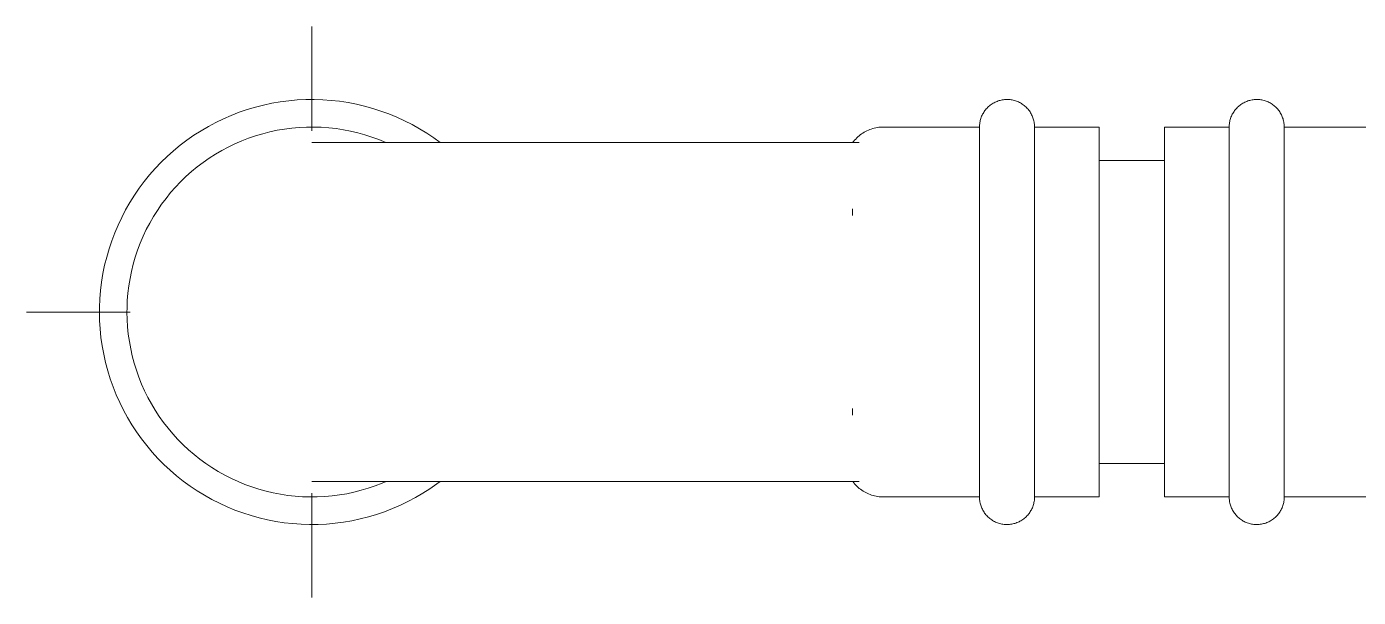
# Model space of a CAD drawing. Header units: inches. Extents: x -3299 to -2222, y -94 to 482.
# Drawn here: x -2369.6 to -2360.26, y 243.42 to 247.42 of the extents above; entities that cross this region are included whole.
import ezdxf

# ---------------------------------------------------------------- set-up
doc = ezdxf.new("R2010")
doc.units = ezdxf.units.IN
doc.header["$MEASUREMENT"] = 0
doc.layers.add('P-PIPE', color=3, linetype='Continuous', lineweight=9)
doc.layers.add('P-PIPE-CNTR', color=3, linetype='Continuous', lineweight=9)

# ---------------------------------------------------------------- blocks, each defined once
blk = doc.blocks.new('Victaulic-VicPress316-Elbow 90-45deg Style P568_P571 - Standard-V51-PLG_ ROOF LEVEL')
at = {"layer": 'P-PIPE'}
for p, q in [((-2361.1648, 246.7138), (-2361.6188, 246.7138)), ((-2361.6188, 246.7138), (-2361.6188, 244.1208)), ((-2361.1648, 244.1208), (-2361.1648, 246.7138)), ((-2360.1078, 246.7138), (-2360.7788, 246.7138)), ((-2360.7788, 244.1208), (-2360.7788, 246.7138)), ((-2361.6188, 244.1208), (-2361.1648, 244.1208)), ((-2360.7788, 244.1208), (-2360.1078, 244.1208))]:
    blk.add_line(p, q, dxfattribs=at)
at = {"layer": 'P-PIPE', "flags": 128}
for points in [[(-2361.1648, 246.7138), (-2361.1647, 246.7215), (-2361.1642, 246.7292), (-2361.1634, 246.7369), (-2361.1624, 246.7445), (-2361.161, 246.7521), (-2361.1593, 246.7597), (-2361.1573, 246.7671), (-2361.155, 246.7745), (-2361.1524, 246.7818), (-2361.1496, 246.789), (-2361.1464, 246.796), (-2361.143, 246.8029), (-2361.1393, 246.8097), (-2361.1353, 246.8163), (-2361.1311, 246.8228), (-2361.1266, 246.8291), (-2361.1219, 246.8352), (-2361.1169, 246.8411), (-2361.1117, 246.8468), (-2361.1063, 246.8523), (-2361.1006, 246.8575), (-2361.0948, 246.8626), (-2361.0887, 246.8674), (-2361.0825, 246.8719), (-2361.0761, 246.8762), (-2361.0695, 246.8802), (-2361.0628, 246.884), (-2361.0559, 246.8875), (-2361.0489, 246.8907), (-2361.0418, 246.8937), (-2361.0345, 246.8963), (-2361.0272, 246.8987), (-2361.0197, 246.9008), (-2361.0122, 246.9025), (-2361.0046, 246.904), (-2360.997, 246.9052), (-2360.9893, 246.906), (-2360.9816, 246.9066), (-2360.9739, 246.9068), (-2360.9662, 246.9067), (-2360.9585, 246.9063), (-2360.9508, 246.9057), (-2360.9431, 246.9047), (-2360.9355, 246.9034), (-2360.928, 246.9018), (-2360.9205, 246.8998), (-2360.9131, 246.8976), (-2360.9058, 246.8952), (-2360.8986, 246.8924), (-2360.8915, 246.8893), (-2360.8845, 246.8859), (-2360.8777, 246.8823), (-2360.8711, 246.8784), (-2360.8646, 246.8743), (-2360.8582, 246.8698), (-2360.8521, 246.8652), (-2360.8461, 246.8603), (-2360.8404, 246.8551), (-2360.8348, 246.8498), (-2360.8295, 246.8442), (-2360.8244, 246.8384), (-2360.8195, 246.8324), (-2360.8149, 246.8262), (-2360.8105, 246.8198), (-2360.8064, 246.8133), (-2360.8026, 246.8066), (-2360.799, 246.7998), (-2360.7957, 246.7928), (-2360.7927, 246.7857), (-2360.79, 246.7785), (-2360.7875, 246.7711), (-2360.7854, 246.7637), (-2360.7835, 246.7562), (-2360.782, 246.7487), (-2360.7807, 246.741), (-2360.7798, 246.7334), (-2360.7792, 246.7257), (-2360.7789, 246.718), (-2360.7788, 246.7138)], [(-2361.1648, 246.7138), (-2361.1648, 246.7128), (-2361.1648, 246.7097), (-2361.1648, 246.7045), (-2361.1648, 246.6972), (-2361.1648, 246.688), (-2361.1648, 246.6766), (-2361.1648, 246.6633), (-2361.1648, 246.648), (-2361.1648, 246.6307), (-2361.1648, 246.6115), (-2361.1648, 246.5903), (-2361.1648, 246.5673), (-2361.1648, 246.5424), (-2361.1648, 246.5158), (-2361.1648, 246.4873), (-2361.1648, 246.4572), (-2361.1648, 246.4254), (-2361.1648, 246.392), (-2361.1648, 246.3571), (-2361.1648, 246.3206), (-2361.1648, 246.2827), (-2361.1648, 246.2434), (-2361.1648, 246.2027), (-2361.1648, 246.1609), (-2361.1648, 246.1178), (-2361.1648, 246.0736), (-2361.1648, 246.0284), (-2361.1648, 245.9822), (-2361.1648, 245.935), (-2361.1648, 245.8871), (-2361.1648, 245.8384), (-2361.1648, 245.789), (-2361.1648, 245.7391), (-2361.1648, 245.6886), (-2361.1648, 245.6377), (-2361.1648, 245.5864), (-2361.1648, 245.5349), (-2361.1648, 245.4831), (-2361.1648, 245.4313), (-2361.1648, 245.3794), (-2361.1648, 245.3276), (-2361.1648, 245.276), (-2361.1648, 245.2246), (-2361.1648, 245.1735), (-2361.1648, 245.1227), (-2361.1648, 245.0725), (-2361.1648, 245.0228), (-2361.1648, 244.9737), (-2361.1648, 244.9253), (-2361.1648, 244.8778), (-2361.1648, 244.8311), (-2361.1648, 244.7853), (-2361.1648, 244.7405), (-2361.1648, 244.6968), (-2361.1648, 244.6543), (-2361.1648, 244.613), (-2361.1648, 244.573), (-2361.1648, 244.5343), (-2361.1648, 244.4971), (-2361.1648, 244.4613), (-2361.1648, 244.427), (-2361.1648, 244.3943), (-2361.1648, 244.3633), (-2361.1648, 244.334), (-2361.1648, 244.3063), (-2361.1648, 244.2805), (-2361.1648, 244.2565), (-2361.1648, 244.2343), (-2361.1648, 244.2141), (-2361.1648, 244.1957), (-2361.1648, 244.1793), (-2361.1648, 244.1649), (-2361.1648, 244.1525), (-2361.1648, 244.1421), (-2361.1648, 244.1338), (-2361.1648, 244.1275), (-2361.1648, 244.1233), (-2361.1648, 244.1211), (-2361.1648, 244.1208)], [(-2361.1648, 246.6697), (-2361.1648, 246.6821), (-2361.1648, 246.6925), (-2361.1648, 246.7008), (-2361.1648, 246.7071), (-2361.1648, 246.7113), (-2361.1648, 246.7135), (-2361.1648, 246.7138)], [(-2360.7788, 244.1208), (-2360.7788, 244.1218), (-2360.7788, 244.1249), (-2360.7788, 244.1301), (-2360.7788, 244.1374), (-2360.7788, 244.1466), (-2360.7788, 244.158), (-2360.7788, 244.1713), (-2360.7788, 244.1866), (-2360.7788, 244.2039), (-2360.7788, 244.2231), (-2360.7788, 244.2443), (-2360.7788, 244.2673), (-2360.7788, 244.2922), (-2360.7788, 244.3188), (-2360.7788, 244.3473), (-2360.7788, 244.3774), (-2360.7788, 244.4092), (-2360.7788, 244.4426), (-2360.7788, 244.4776), (-2360.7788, 244.514), (-2360.7788, 244.5519), (-2360.7788, 244.5912), (-2360.7788, 244.6319), (-2360.7788, 244.6737), (-2360.7788, 244.7168), (-2360.7788, 244.761), (-2360.7788, 244.8062), (-2360.7788, 244.8524), (-2360.7788, 244.8996), (-2360.7788, 244.9475), (-2360.7788, 244.9962), (-2360.7788, 245.0456), (-2360.7788, 245.0955), (-2360.7788, 245.146), (-2360.7788, 245.1969), (-2360.7788, 245.2482), (-2360.7788, 245.2997), (-2360.7788, 245.3515), (-2360.7788, 245.4033), (-2360.7788, 245.4552), (-2360.7788, 245.507), (-2360.7788, 245.5586), (-2360.7788, 245.61), (-2360.7788, 245.6611), (-2360.7788, 245.7119), (-2360.7788, 245.7621), (-2360.7788, 245.8118), (-2360.7788, 245.8609), (-2360.7788, 245.9093), (-2360.7788, 245.9568), (-2360.7788, 246.0035), (-2360.7788, 246.0493), (-2360.7788, 246.0941), (-2360.7788, 246.1378), (-2360.7788, 246.1803), (-2360.7788, 246.2216), (-2360.7788, 246.2616), (-2360.7788, 246.3003), (-2360.7788, 246.3375), (-2360.7788, 246.3733), (-2360.7788, 246.4076), (-2360.7788, 246.4403), (-2360.7788, 246.4713), (-2360.7788, 246.5006), (-2360.7788, 246.5283), (-2360.7788, 246.5541), (-2360.7788, 246.5781), (-2360.7788, 246.6003), (-2360.7788, 246.6205), (-2360.7788, 246.6389), (-2360.7788, 246.6553), (-2360.7788, 246.6697), (-2360.7788, 246.6821), (-2360.7788, 246.6925), (-2360.7788, 246.7008), (-2360.7788, 246.7071), (-2360.7788, 246.7113), (-2360.7788, 246.7135), (-2360.7788, 246.7138)], [(-2360.7788, 246.7138), (-2360.7788, 246.7128), (-2360.7788, 246.7097), (-2360.7788, 246.7045), (-2360.7788, 246.6972), (-2360.7788, 246.688), (-2360.7788, 246.6766)], [(-2361.1648, 244.1208), (-2361.1648, 244.1218), (-2361.1648, 244.1249), (-2361.1648, 244.1301), (-2361.1648, 244.1374), (-2361.1648, 244.1466), (-2361.1648, 244.158)], [(-2360.7788, 244.1649), (-2360.7788, 244.1525), (-2360.7788, 244.1421), (-2360.7788, 244.1338), (-2360.7788, 244.1275), (-2360.7788, 244.1233), (-2360.7788, 244.1211), (-2360.7788, 244.1208)], [(-2360.7788, 244.1208), (-2360.779, 244.1131), (-2360.7794, 244.1054), (-2360.7802, 244.0977), (-2360.7813, 244.0901), (-2360.7827, 244.0825), (-2360.7843, 244.0749), (-2360.7863, 244.0675), (-2360.7886, 244.0601), (-2360.7912, 244.0528), (-2360.7941, 244.0456), (-2360.7972, 244.0386), (-2360.8006, 244.0317), (-2360.8043, 244.0249), (-2360.8083, 244.0183), (-2360.8125, 244.0118), (-2360.817, 244.0055), (-2360.8217, 243.9994), (-2360.8267, 243.9935), (-2360.8319, 243.9878), (-2360.8374, 243.9824), (-2360.843, 243.9771), (-2360.8488, 243.972), (-2360.8549, 243.9672), (-2360.8611, 243.9627), (-2360.8675, 243.9584), (-2360.8741, 243.9544), (-2360.8808, 243.9506), (-2360.8877, 243.9471), (-2360.8947, 243.9439), (-2360.9019, 243.9409), (-2360.9091, 243.9383), (-2360.9165, 243.9359), (-2360.9239, 243.9338), (-2360.9314, 243.9321), (-2360.939, 243.9306), (-2360.9466, 243.9294), (-2360.9543, 243.9286), (-2360.962, 243.928), (-2360.9697, 243.9278), (-2360.9775, 243.9279), (-2360.9852, 243.9283), (-2360.9928, 243.929), (-2361.0005, 243.9299), (-2361.0081, 243.9312), (-2361.0157, 243.9328), (-2361.0231, 243.9348), (-2361.0305, 243.937), (-2361.0379, 243.9394), (-2361.045, 243.9422), (-2361.0521, 243.9453), (-2361.0591, 243.9487), (-2361.0659, 243.9523), (-2361.0726, 243.9562), (-2361.0791, 243.9603), (-2361.0854, 243.9648), (-2361.0915, 243.9694), (-2361.0975, 243.9743), (-2361.1033, 243.9795), (-2361.1088, 243.9848), (-2361.1141, 243.9904), (-2361.1192, 243.9962), (-2361.1241, 244.0022), (-2361.1287, 244.0084), (-2361.1331, 244.0148), (-2361.1372, 244.0213), (-2361.141, 244.028), (-2361.1446, 244.0348), (-2361.1479, 244.0418), (-2361.1509, 244.0489), (-2361.1537, 244.0561), (-2361.1561, 244.0635), (-2361.1582, 244.0709), (-2361.1601, 244.0784), (-2361.1616, 244.0859), (-2361.1629, 244.0936), (-2361.1638, 244.1012), (-2361.1644, 244.1089), (-2361.1648, 244.1166), (-2361.1648, 244.1208)]]:
    blk.add_lwpolyline(points, dxfattribs=at)
blk = doc.blocks.new('Victaulic-VicPress316-Elbow 90-45deg Style P568_P571 - Standard-V21-PLG_ ROOF LEVEL')
at = {"layer": 'P-PIPE'}
for p, q in [((-2380.0634, 324.6408), (-2380.5174, 324.6408)), ((-2380.5174, 324.6408), (-2380.5174, 323.3443)), ((-2380.0634, 323.3443), (-2380.0634, 324.6408)), ((-2379.0064, 324.6408), (-2379.6774, 324.6408)), ((-2379.6774, 323.3443), (-2379.6774, 324.6408)), ((-2377.5147, 324.5318), (-2378.8331, 324.5318)), ((-2378.7884, 324.0198), (-2378.7884, 324.0682)), ((-2380.5174, 323.3443), (-2380.5174, 322.0478)), ((-2380.0634, 322.0478), (-2380.0634, 323.3443)), ((-2379.6774, 322.0478), (-2379.6774, 323.3443)), ((-2378.7884, 322.6204), (-2378.7884, 322.6688)), ((-2378.8337, 322.1568), (-2377.5147, 322.1568)), ((-2380.5174, 322.0478), (-2380.0634, 322.0478)), ((-2379.6774, 322.0478), (-2379.0064, 322.0478))]:
    blk.add_line(p, q, dxfattribs=at)
at = {"layer": 'P-PIPE', "flags": 128}
for points in [[(-2380.0634, 324.6408), (-2380.0633, 324.6485), (-2380.0628, 324.6562), (-2380.062, 324.6639), (-2380.061, 324.6715), (-2380.0596, 324.6791), (-2380.0579, 324.6867), (-2380.0559, 324.6941), (-2380.0536, 324.7015), (-2380.051, 324.7088), (-2380.0482, 324.716), (-2380.045, 324.723), (-2380.0416, 324.7299), (-2380.0379, 324.7367), (-2380.0339, 324.7433), (-2380.0297, 324.7498), (-2380.0252, 324.7561), (-2380.0205, 324.7622), (-2380.0155, 324.7681), (-2380.0103, 324.7738), (-2380.0049, 324.7793), (-2379.9992, 324.7845), (-2379.9934, 324.7896), (-2379.9873, 324.7944), (-2379.9811, 324.7989), (-2379.9747, 324.8032), (-2379.9681, 324.8072), (-2379.9614, 324.811), (-2379.9545, 324.8145), (-2379.9475, 324.8177), (-2379.9404, 324.8207), (-2379.9331, 324.8233), (-2379.9258, 324.8257), (-2379.9183, 324.8278), (-2379.9108, 324.8295), (-2379.9032, 324.831), (-2379.8956, 324.8322), (-2379.8879, 324.833), (-2379.8802, 324.8336), (-2379.8725, 324.8338), (-2379.8648, 324.8337), (-2379.8571, 324.8333), (-2379.8494, 324.8327), (-2379.8417, 324.8317), (-2379.8341, 324.8304), (-2379.8266, 324.8288), (-2379.8191, 324.8269), (-2379.8117, 324.8246), (-2379.8044, 324.8222), (-2379.7972, 324.8194), (-2379.7901, 324.8163), (-2379.7832, 324.8129), (-2379.7763, 324.8093), (-2379.7697, 324.8054), (-2379.7632, 324.8013), (-2379.7568, 324.7968), (-2379.7507, 324.7922), (-2379.7447, 324.7873), (-2379.739, 324.7821), (-2379.7334, 324.7768), (-2379.7281, 324.7712), (-2379.723, 324.7654), (-2379.7181, 324.7594), (-2379.7135, 324.7532), (-2379.7092, 324.7468), (-2379.705, 324.7403), (-2379.7012, 324.7336), (-2379.6976, 324.7268), (-2379.6943, 324.7198), (-2379.6913, 324.7127), (-2379.6886, 324.7055), (-2379.6861, 324.6981), (-2379.684, 324.6907), (-2379.6821, 324.6832), (-2379.6806, 324.6757), (-2379.6794, 324.668), (-2379.6784, 324.6604), (-2379.6778, 324.6527), (-2379.6775, 324.645), (-2379.6774, 324.6408)], [(-2373.5079, 323.3443), (-2373.5091, 323.4039), (-2373.5127, 323.4633), (-2373.5186, 323.5226), (-2373.5269, 323.5816), (-2373.5376, 323.6402), (-2373.5506, 323.6984), (-2373.5659, 323.7559), (-2373.5835, 323.8128), (-2373.6034, 323.869), (-2373.6255, 323.9243), (-2373.6498, 323.9787), (-2373.6762, 324.0321), (-2373.7048, 324.0844), (-2373.7354, 324.1355), (-2373.7681, 324.1853), (-2373.8027, 324.2338), (-2373.8392, 324.2809), (-2373.8776, 324.3265), (-2373.9178, 324.3704), (-2373.9597, 324.4128), (-2374.0032, 324.4534), (-2374.0484, 324.4923), (-2374.0951, 324.5293), (-2374.1432, 324.5645), (-2374.1926, 324.5977), (-2374.2434, 324.6289), (-2374.2954, 324.658), (-2374.3485, 324.685), (-2374.4026, 324.7099), (-2374.4577, 324.7326), (-2374.5136, 324.753), (-2374.5704, 324.7713), (-2374.6278, 324.7872), (-2374.6858, 324.8008), (-2374.7443, 324.8121), (-2374.8032, 324.8211), (-2374.8624, 324.8277), (-2374.9218, 324.8319), (-2374.9813, 324.8337), (-2375.0409, 324.8332), (-2375.1004, 324.8302), (-2375.1598, 324.8249), (-2375.2188, 324.8173), (-2375.2776, 324.8072), (-2375.3358, 324.7948), (-2375.3936, 324.7802), (-2375.4507, 324.7632), (-2375.5071, 324.7439), (-2375.5626, 324.7224), (-2375.6173, 324.6987), (-2375.6709, 324.6728), (-2375.7235, 324.6448), (-2375.775, 324.6148), (-2375.8251, 324.5826), (-2375.874, 324.5486), (-2375.8961, 324.5318)], [(-2380.0634, 324.6002), (-2380.0634, 324.6121), (-2380.0634, 324.6219), (-2380.0634, 324.6297), (-2380.0634, 324.6355), (-2380.0634, 324.6391), (-2380.0634, 324.6407), (-2380.0634, 324.6408)], [(-2380.0634, 324.6408), (-2380.0634, 324.6398), (-2380.0634, 324.6367), (-2380.0634, 324.6315), (-2380.0634, 324.6242), (-2380.0634, 324.615), (-2380.0634, 324.6036), (-2380.0634, 324.5903), (-2380.0634, 324.575), (-2380.0634, 324.5577), (-2380.0634, 324.5385), (-2380.0634, 324.5173), (-2380.0634, 324.4943), (-2380.0634, 324.4694), (-2380.0634, 324.4428), (-2380.0634, 324.4143), (-2380.0634, 324.3842), (-2380.0634, 324.3524), (-2380.0634, 324.319), (-2380.0634, 324.2841), (-2380.0634, 324.2476), (-2380.0634, 324.2097), (-2380.0634, 324.1704), (-2380.0634, 324.1297), (-2380.0634, 324.0879), (-2380.0634, 324.0448), (-2380.0634, 324.0006), (-2380.0634, 323.9554), (-2380.0634, 323.9092), (-2380.0634, 323.862), (-2380.0634, 323.8141), (-2380.0634, 323.7654), (-2380.0634, 323.716), (-2380.0634, 323.6661), (-2380.0634, 323.6156), (-2380.0634, 323.5647), (-2380.0634, 323.5134), (-2380.0634, 323.4619), (-2380.0634, 323.4101), (-2380.0634, 323.3583), (-2380.0634, 323.3443)], [(-2379.6774, 323.3443), (-2379.6774, 323.3961), (-2379.6774, 323.4479), (-2379.6774, 323.4995), (-2379.6774, 323.5509), (-2379.6774, 323.6019), (-2379.6774, 323.6525), (-2379.6774, 323.7026), (-2379.6774, 323.7521), (-2379.6774, 323.801), (-2379.6774, 323.8492), (-2379.6774, 323.8965), (-2379.6774, 323.943), (-2379.6774, 323.9885), (-2379.6774, 324.033), (-2379.6774, 324.0764), (-2379.6774, 324.1186), (-2379.6774, 324.1595), (-2379.6774, 324.1992), (-2379.6774, 324.2375), (-2379.6774, 324.2744), (-2379.6774, 324.3097), (-2379.6774, 324.3436), (-2379.6774, 324.3758), (-2379.6774, 324.4064), (-2379.6774, 324.4353), (-2379.6774, 324.4624), (-2379.6774, 324.4878), (-2379.6774, 324.5113), (-2379.6774, 324.5329), (-2379.6774, 324.5527), (-2379.6774, 324.5705), (-2379.6774, 324.5864), (-2379.6774, 324.6002), (-2379.6774, 324.6121), (-2379.6774, 324.6219), (-2379.6774, 324.6297), (-2379.6774, 324.6355), (-2379.6774, 324.6391), (-2379.6774, 324.6407), (-2379.6774, 324.6408)], [(-2379.6774, 324.6408), (-2379.6774, 324.6398), (-2379.6774, 324.6367), (-2379.6774, 324.6315), (-2379.6774, 324.6242), (-2379.6774, 324.615), (-2379.6774, 324.6036)], [(-2379.0064, 324.6408), (-2378.9955, 324.6406), (-2378.9846, 324.6399), (-2378.9738, 324.6388), (-2378.963, 324.6373), (-2378.9523, 324.6354), (-2378.9416, 324.633), (-2378.9311, 324.6302), (-2378.9207, 324.627), (-2378.9104, 324.6233), (-2378.9003, 324.6193), (-2378.8904, 324.6148), (-2378.8806, 324.61), (-2378.871, 324.6048), (-2378.8617, 324.5992), (-2378.8526, 324.5932), (-2378.8437, 324.5869), (-2378.8351, 324.5802), (-2378.8267, 324.5732), (-2378.8187, 324.5658), (-2378.8109, 324.5582), (-2378.8035, 324.5502), (-2378.7964, 324.5419), (-2378.7896, 324.5334), (-2378.7884, 324.5318)], [(-2373.7009, 323.3443), (-2373.702, 323.3961), (-2373.7051, 323.4479), (-2373.7102, 323.4995), (-2373.7175, 323.5509), (-2373.7268, 323.6019), (-2373.7381, 323.6525), (-2373.7514, 323.7026), (-2373.7667, 323.7521), (-2373.784, 323.801), (-2373.8033, 323.8492), (-2373.8244, 323.8965), (-2373.8474, 323.943), (-2373.8723, 323.9885), (-2373.899, 324.033), (-2373.9274, 324.0764), (-2373.9575, 324.1186), (-2373.9893, 324.1595), (-2374.0227, 324.1992), (-2374.0577, 324.2375), (-2374.0941, 324.2744), (-2374.1321, 324.3097), (-2374.1714, 324.3436), (-2374.212, 324.3758), (-2374.2539, 324.4064), (-2374.2969, 324.4353), (-2374.3411, 324.4624), (-2374.3863, 324.4878), (-2374.4326, 324.5113), (-2374.4797, 324.5329), (-2374.5276, 324.5527), (-2374.5763, 324.5705), (-2374.6257, 324.5864), (-2374.6757, 324.6002), (-2374.7261, 324.6121), (-2374.7771, 324.6219), (-2374.8283, 324.6297), (-2374.8799, 324.6355), (-2374.9316, 324.6391), (-2374.9834, 324.6407), (-2375.0353, 324.6402), (-2375.0871, 324.6377), (-2375.1387, 324.6331), (-2375.1901, 324.6264), (-2375.2413, 324.6177), (-2375.292, 324.6069), (-2375.3422, 324.5941), (-2375.3919, 324.5793), (-2375.441, 324.5626), (-2375.4894, 324.5438), (-2375.5171, 324.5318)], [(-2374.9974, 324.5318), (-2374.9994, 324.5318), (-2375.0055, 324.5318), (-2375.0155, 324.5318), (-2375.0296, 324.5318), (-2375.0476, 324.5318), (-2375.0696, 324.5318), (-2375.0955, 324.5318), (-2375.1252, 324.5318), (-2375.1588, 324.5318), (-2375.1961, 324.5318), (-2375.2372, 324.5318), (-2375.2819, 324.5318), (-2375.3302, 324.5318), (-2375.3819, 324.5318), (-2375.4371, 324.5318), (-2375.4956, 324.5318), (-2375.5573, 324.5318), (-2375.6222, 324.5318), (-2375.6901, 324.5318), (-2375.7609, 324.5318), (-2375.8345, 324.5318), (-2375.9108, 324.5318), (-2375.9897, 324.5318), (-2376.071, 324.5318), (-2376.1546, 324.5318), (-2376.2404, 324.5318), (-2376.3282, 324.5318), (-2376.418, 324.5318), (-2376.5095, 324.5318), (-2376.6026, 324.5318), (-2376.6971, 324.5318), (-2376.793, 324.5318), (-2376.89, 324.5318), (-2376.988, 324.5318), (-2377.0869, 324.5318), (-2377.1864, 324.5318), (-2377.2865, 324.5318), (-2377.3869, 324.5318), (-2377.4875, 324.5318), (-2377.5147, 324.5318)], [(-2380.0634, 323.3443), (-2380.0634, 323.2925), (-2380.0634, 323.2407), (-2380.0634, 323.1891), (-2380.0634, 323.1377), (-2380.0634, 323.0867), (-2380.0634, 323.0361), (-2380.0634, 322.986), (-2380.0634, 322.9365), (-2380.0634, 322.8876), (-2380.0634, 322.8394), (-2380.0634, 322.7921), (-2380.0634, 322.7456), (-2380.0634, 322.7001), (-2380.0634, 322.6556), (-2380.0634, 322.6122), (-2380.0634, 322.57), (-2380.0634, 322.5291), (-2380.0634, 322.4894), (-2380.0634, 322.4511), (-2380.0634, 322.4142), (-2380.0634, 322.3789), (-2380.0634, 322.345), (-2380.0634, 322.3128), (-2380.0634, 322.2822), (-2380.0634, 322.2533), (-2380.0634, 322.2262), (-2380.0634, 322.2008), (-2380.0634, 322.1773), (-2380.0634, 322.1557), (-2380.0634, 322.1359), (-2380.0634, 322.1181), (-2380.0634, 322.1022), (-2380.0634, 322.0884), (-2380.0634, 322.0765), (-2380.0634, 322.0667), (-2380.0634, 322.0589), (-2380.0634, 322.0531), (-2380.0634, 322.0495), (-2380.0634, 322.0479), (-2380.0634, 322.0478)], [(-2379.6774, 322.0478), (-2379.6774, 322.0488), (-2379.6774, 322.0519), (-2379.6774, 322.0571), (-2379.6774, 322.0644), (-2379.6774, 322.0736), (-2379.6774, 322.085), (-2379.6774, 322.0983), (-2379.6774, 322.1136), (-2379.6774, 322.1309), (-2379.6774, 322.1501), (-2379.6774, 322.1713), (-2379.6774, 322.1943), (-2379.6774, 322.2192), (-2379.6774, 322.2458), (-2379.6774, 322.2743), (-2379.6774, 322.3044), (-2379.6774, 322.3362), (-2379.6774, 322.3696), (-2379.6774, 322.4046), (-2379.6774, 322.441), (-2379.6774, 322.4789), (-2379.6774, 322.5182), (-2379.6774, 322.5589), (-2379.6774, 322.6007), (-2379.6774, 322.6438), (-2379.6774, 322.688), (-2379.6774, 322.7332), (-2379.6774, 322.7794), (-2379.6774, 322.8266), (-2379.6774, 322.8745), (-2379.6774, 322.9232), (-2379.6774, 322.9726), (-2379.6774, 323.0225), (-2379.6774, 323.073), (-2379.6774, 323.1239), (-2379.6774, 323.1752), (-2379.6774, 323.2267), (-2379.6774, 323.2785), (-2379.6774, 323.3303), (-2379.6774, 323.3443)], [(-2375.8964, 322.1568), (-2375.8517, 322.1241), (-2375.8022, 322.0909), (-2375.7514, 322.0598), (-2375.6995, 322.0306), (-2375.6464, 322.0036), (-2375.5922, 321.9787), (-2375.5372, 321.956), (-2375.4812, 321.9356), (-2375.4245, 321.9173), (-2375.3671, 321.9014), (-2375.3091, 321.8878), (-2375.2506, 321.8765), (-2375.1917, 321.8675), (-2375.1325, 321.8609), (-2375.073, 321.8567), (-2375.0135, 321.8549), (-2374.9539, 321.8554), (-2374.8944, 321.8584), (-2374.8351, 321.8637), (-2374.776, 321.8714), (-2374.7173, 321.8814), (-2374.659, 321.8938), (-2374.6013, 321.9084), (-2374.5442, 321.9254), (-2374.4878, 321.9447), (-2374.4322, 321.9662), (-2374.3776, 321.9899), (-2374.3239, 322.0158), (-2374.2713, 322.0438), (-2374.2199, 322.0738), (-2374.1697, 322.106), (-2374.1208, 322.14), (-2374.0734, 322.1761), (-2374.0274, 322.2139), (-2373.983, 322.2536), (-2373.9402, 322.2951), (-2373.8991, 322.3382), (-2373.8597, 322.3829), (-2373.8222, 322.4292), (-2373.7865, 322.4769), (-2373.7528, 322.526), (-2373.7211, 322.5765), (-2373.6914, 322.6281), (-2373.6638, 322.6809), (-2373.6383, 322.7348), (-2373.6151, 322.7896), (-2373.594, 322.8453), (-2373.5751, 322.9019), (-2373.5586, 322.9591), (-2373.5443, 323.0169), (-2373.5324, 323.0753), (-2373.5228, 323.1341), (-2373.5156, 323.1932), (-2373.5107, 323.2526), (-2373.5083, 323.3121), (-2373.5079, 323.3443)], [(-2375.5152, 322.1557), (-2375.4672, 322.1359), (-2375.4185, 322.1181), (-2375.3691, 322.1022), (-2375.3192, 322.0884), (-2375.2687, 322.0765), (-2375.2178, 322.0667), (-2375.1665, 322.0589), (-2375.115, 322.0531), (-2375.0632, 322.0495), (-2375.0114, 322.0479), (-2374.9596, 322.0484), (-2374.9078, 322.0509), (-2374.8561, 322.0555), (-2374.8047, 322.0622), (-2374.7536, 322.0709), (-2374.7029, 322.0817), (-2374.6526, 322.0945), (-2374.6029, 322.1093), (-2374.5538, 322.1261), (-2374.5055, 322.1448), (-2374.4579, 322.1654), (-2374.4112, 322.1879), (-2374.3654, 322.2123), (-2374.3206, 322.2385), (-2374.277, 322.2664), (-2374.2344, 322.2961), (-2374.1931, 322.3274), (-2374.1531, 322.3604), (-2374.1144, 322.395), (-2374.0772, 322.431), (-2374.0414, 322.4686), (-2374.0071, 322.5075), (-2373.9745, 322.5478), (-2373.9434, 322.5893), (-2373.9141, 322.6321), (-2373.8865, 322.676), (-2373.8606, 322.7209), (-2373.8366, 322.7669), (-2373.8144, 322.8138), (-2373.7942, 322.8615), (-2373.7758, 322.91), (-2373.7594, 322.9592), (-2373.745, 323.009), (-2373.7326, 323.0594), (-2373.7222, 323.1102), (-2373.7139, 323.1613), (-2373.7076, 323.2128), (-2373.7034, 323.2645), (-2373.7012, 323.3163), (-2373.7009, 323.3443)], [(-2378.7884, 322.1568), (-2378.7951, 322.1482), (-2378.8022, 322.1399), (-2378.8096, 322.1319), (-2378.8173, 322.1242), (-2378.8252, 322.1168), (-2378.8335, 322.1097), (-2378.8421, 322.1029), (-2378.8509, 322.0965), (-2378.86, 322.0905), (-2378.8693, 322.0848), (-2378.8788, 322.0795), (-2378.8886, 322.0746), (-2378.8985, 322.0701), (-2378.9086, 322.066), (-2378.9188, 322.0623), (-2378.9292, 322.059), (-2378.9397, 322.0561), (-2378.9503, 322.0536), (-2378.961, 322.0516), (-2378.9718, 322.05), (-2378.9827, 322.0488), (-2378.9935, 322.0481), (-2379.0044, 322.0478), (-2379.0064, 322.0478)], [(-2377.5147, 322.1568), (-2377.4141, 322.1568), (-2377.3136, 322.1568), (-2377.2134, 322.1568), (-2377.1137, 322.1568), (-2377.0146, 322.1568), (-2376.9164, 322.1568), (-2376.8191, 322.1568), (-2376.7229, 322.1568), (-2376.6279, 322.1568), (-2376.5344, 322.1568), (-2376.4425, 322.1568), (-2376.3523, 322.1568), (-2376.2639, 322.1568), (-2376.1776, 322.1568), (-2376.0933, 322.1568), (-2376.0114, 322.1568), (-2375.9319, 322.1568), (-2375.8549, 322.1568), (-2375.7805, 322.1568), (-2375.7089, 322.1568), (-2375.6402, 322.1568), (-2375.5745, 322.1568), (-2375.512, 322.1568), (-2375.4526, 322.1568), (-2375.3965, 322.1568), (-2375.3438, 322.1568), (-2375.2946, 322.1568), (-2375.2489, 322.1568), (-2375.2069, 322.1568), (-2375.1685, 322.1568), (-2375.1339, 322.1568), (-2375.1031, 322.1568), (-2375.0762, 322.1568), (-2375.0531, 322.1568), (-2375.034, 322.1568), (-2375.0189, 322.1568), (-2375.0078, 322.1568), (-2375.0007, 322.1568), (-2374.9976, 322.1568), (-2374.9974, 322.1568)], [(-2380.0634, 322.0478), (-2380.0634, 322.0488), (-2380.0634, 322.0519), (-2380.0634, 322.0571), (-2380.0634, 322.0644), (-2380.0634, 322.0736), (-2380.0634, 322.085)], [(-2379.6774, 322.0478), (-2379.6776, 322.0401), (-2379.678, 322.0324), (-2379.6788, 322.0247), (-2379.6799, 322.0171), (-2379.6813, 322.0095), (-2379.683, 322.0019), (-2379.6849, 321.9945), (-2379.6872, 321.9871), (-2379.6898, 321.9798), (-2379.6927, 321.9726), (-2379.6958, 321.9656), (-2379.6992, 321.9587), (-2379.7029, 321.9519), (-2379.7069, 321.9453), (-2379.7111, 321.9388), (-2379.7156, 321.9325), (-2379.7203, 321.9264), (-2379.7253, 321.9205), (-2379.7305, 321.9148), (-2379.736, 321.9094), (-2379.7416, 321.9041), (-2379.7475, 321.899), (-2379.7535, 321.8943), (-2379.7597, 321.8897), (-2379.7661, 321.8854), (-2379.7727, 321.8814), (-2379.7795, 321.8776), (-2379.7863, 321.8741), (-2379.7933, 321.8709), (-2379.8005, 321.8679), (-2379.8077, 321.8653), (-2379.8151, 321.8629), (-2379.8225, 321.8608), (-2379.83, 321.8591), (-2379.8376, 321.8576), (-2379.8452, 321.8564), (-2379.8529, 321.8556), (-2379.8606, 321.8551), (-2379.8683, 321.8548), (-2379.8761, 321.8549), (-2379.8838, 321.8553), (-2379.8915, 321.856), (-2379.8991, 321.8569), (-2379.9067, 321.8582), (-2379.9143, 321.8598), (-2379.9218, 321.8618), (-2379.9292, 321.864), (-2379.9365, 321.8664), (-2379.9437, 321.8692), (-2379.9507, 321.8723), (-2379.9577, 321.8757), (-2379.9645, 321.8793), (-2379.9712, 321.8832), (-2379.9777, 321.8873), (-2379.984, 321.8918), (-2379.9902, 321.8964), (-2379.9961, 321.9013), (-2380.0019, 321.9065), (-2380.0074, 321.9119), (-2380.0127, 321.9174), (-2380.0178, 321.9232), (-2380.0227, 321.9292), (-2380.0273, 321.9354), (-2380.0317, 321.9418), (-2380.0358, 321.9483), (-2380.0396, 321.955), (-2380.0432, 321.9618), (-2380.0465, 321.9688), (-2380.0495, 321.9759), (-2380.0523, 321.9831), (-2380.0547, 321.9905), (-2380.0569, 321.9979), (-2380.0587, 322.0054), (-2380.0602, 322.0129), (-2380.0615, 322.0206), (-2380.0624, 322.0282), (-2380.0631, 322.0359), (-2380.0634, 322.0436), (-2380.0634, 322.0478)], [(-2379.6774, 322.0884), (-2379.6774, 322.0765), (-2379.6774, 322.0667), (-2379.6774, 322.0589), (-2379.6774, 322.0531), (-2379.6774, 322.0495), (-2379.6774, 322.0479), (-2379.6774, 322.0478)]]:
    blk.add_lwpolyline(points, dxfattribs=at)

msp = doc.modelspace()

# ---------------------------------------------------------------- linework, layer by layer
at = {"layer": 'P-PIPE'}
for p, q in [((-2361.6188, 246.4793), (-2362.0754, 246.4793)), ((-2362.0754, 244.3553), (-2361.6188, 244.3553))]:
    msp.add_line(p, q, dxfattribs=at)
at = {"layer": 'P-PIPE-CNTR'}
for p, q in [((-2367.5954, 246.6874), (-2367.5954, 247.4173)), ((-2369.5954, 245.4173), (-2368.8704, 245.4173)), ((-2367.5954, 243.4173), (-2367.5954, 244.1472))]:
    msp.add_line(p, q, dxfattribs=at)

# ---------------------------------------------------------------- block references
at = {"layer": 'P-PIPE'}
msp.add_blockref('Victaulic-VicPress316-Elbow 90-45deg Style P568_P571 - Standard-V51-PLG_ ROOF LEVEL', (0, 0), dxfattribs=at)
at = {"layer": 'P-PIPE', "rotation": 180}
msp.add_blockref('Victaulic-VicPress316-Elbow 90-45deg Style P568_P571 - Standard-V21-PLG_ ROOF LEVEL', (-4742.5929, 568.7616), dxfattribs=at)

doc.saveas('drawing.dxf')
